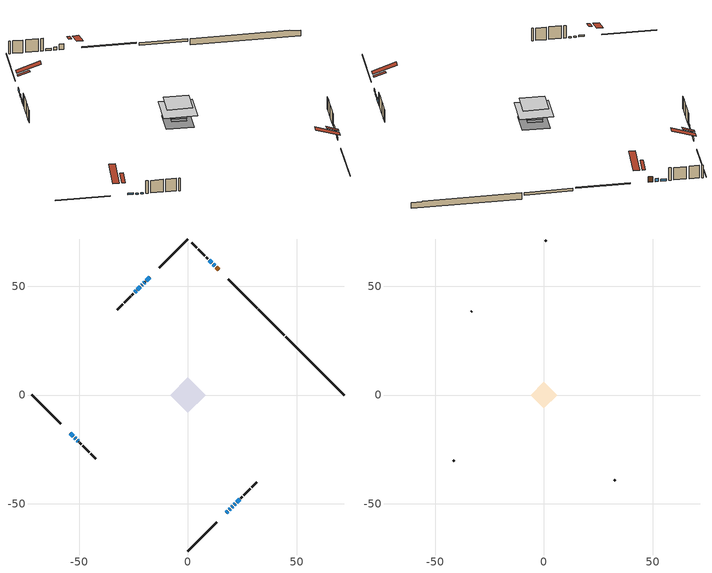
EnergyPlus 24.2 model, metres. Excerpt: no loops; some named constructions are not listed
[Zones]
conditioned space
 floor adiabatic (Floor2 construction): -3.55,0 0,3.55 3.55,0 0,-3.55 z0.35
 floor adiabatic (AdiabaticFloorConstruction): -8.25,0 0,8.25 8.25,0 0,-8.25 z2.79
 floor foundation (Slab1 construction): -6.71,0.05 -0.05,6.71 6.71,-0.05 0.05,-6.71 z-2.13
 floor foundation (Slab2 construction): -3.55,0 0,3.55 3.55,0 0,-3.55 z-0.65
 wall outside (RimJoist1 construction): 0,-71.76 13.33,-58.44 / -71.76,0 -58.44,-13.33 / 0,71.76 -13.33,58.44 / 31.76,40.01 18.43,53.34 z0.35:0.65
 wall outside (AdiabaticWallConstruction 1): 14.09,57.68 12.96,58.8 z0.35:2.38
 wall outside (AdiabaticWallConstruction): 17.67,-54.1 18.26,-53.5 / -20.99,50.77 -21.29,50.47 z0.35:1.57; -54.1,-17.67 -52.8,-18.96 / 10.97,60.8 9.67,62.09 z0.35:1.04; 12.31,59.46 11.62,60.14 / -17.67,54.1 -19.13,52.64 z0.35:1.49; 18.92,-52.85 19.4,-52.36 / 20.06,-51.71 20.55,-51.22 z0.35:1.27; -52.15,-19.62 -51.59,-20.18 / -19.78,51.98 -20.34,51.42 / 21.2,-50.56 21.76,-50 / -50.93,-20.83 -50.37,-21.39 z0.35:0.71; -21.95,49.82 -23.24,48.52 z0.35:1.09; -23.9,47.87 -24.55,47.22 / 22.42,-49.35 23.71,-48.06 z0.35:1.72
 wall outside (Wall1 construction): 24.37,-47.4 24.93,-46.83 / -49.72,-22.05 -49.15,-22.61 / -25.2,46.56 -25.77,46 / 9.02,62.75 8.45,63.31 z0.35:5.23
 wall outside (Wall2 construction): 25.59,-46.18 28.59,-43.18 / -48.5,-23.27 -45.5,-26.27 / -26.42,45.34 -29.42,42.34 / 7.8,63.97 4.8,66.97 z0.35:5.23
 wall outside (Wall3 construction): 29.24,-42.52 31.71,-40.06 / -44.84,-26.93 -42.38,-29.39 / -30.08,41.68 -32.54,39.22 / 4.14,67.63 1.68,70.09 z0.35:5.23
 wall foundation (FoundationWall1 construction): 44.92,26.84,-2.13 44.92,26.84,0.31 69.08,2.68,0.31 69.08,2.68,0.09 71.76,0,0.09 71.76,0,-2.13
 wall foundation (FoundationWall2 construction): 44.27,27.5 32.41,39.35 z-0.65:0.35
 window (WindowConstruction 10): 17.67,-54.09 18.26,-53.5 z0.35:1.57
 window (WindowConstruction 4): -54.09,-17.67 -52.8,-18.96 z0.35:1.04
 window (WindowConstruction 5): 12.31,59.46 11.62,60.14 z0.35:1.49
 window (WindowConstruction 6): -17.67,54.09 -19.13,52.64 z0.35:1.49
 window (WindowConstruction 7): 18.92,-52.85 19.4,-52.36 z0.35:1.26
 window (WindowConstruction 8): 20.06,-51.7 20.55,-51.22 z0.35:1.26
 window (WindowConstruction 9): -52.14,-19.62 -51.59,-20.18 z0.35:0.71
 window (WindowConstruction 12): -19.78,51.98 -20.34,51.43 z0.35:0.71
 window (WindowConstruction 13): 21.2,-50.56 21.76,-50.01 z0.35:0.71
 window (WindowConstruction 14): -50.93,-20.83 -50.37,-21.39 z0.35:0.71
 window (WindowConstruction 11): -21,50.77 -21.29,50.47 z0.35:1.57
 window (WindowConstruction): 10.97,60.8 9.67,62.09 z0.35:1.04
 window (WindowConstruction 1): -21.95,49.82 -23.24,48.52 z0.35:1.09
 window (WindowConstruction 2): -23.9,47.87 -24.55,47.22 z0.35:1.72
 window (WindowConstruction 3): 22.42,-49.35 23.71,-48.06 z0.35:1.72
 door (Door): 14.09,57.68 12.96,58.8 z0.35:2.38
 ceiling adiabatic (AdiabaticFloorConstruction): 0,-8.25 8.25,0 0,8.25 -8.25,0 z2.79
 roof outside (Roof2 construction): 17.01,-54.75,5.23 14.01,-51.75,6.64 13.22,-52.54,6.64 16.22,-55.54,5.23; -54.75,-17.01,5.23 -51.75,-14.01,6.64 -52.54,-13.22,6.64 -55.54,-16.22,5.23; -17.01,54.75,5.23 -14.01,51.75,6.64 -13.22,52.54,6.64 -16.22,55.54,5.23; 14.74,57.02,5.23 11.74,54.02,6.64 12.53,53.23,6.64 15.53,56.23,5.23
attic - vented
 floor to conditioned space (Floor1 construction Reversed): -6.16,0 0,6.16 6.16,0 0,-6.16 z5.23
 wall outside (Wall4 construction): 32.36,-39.4 32.73,-39.04 / -41.72,-30.05 -41.36,-30.41 / -33.2,38.56 -33.56,38.2 / 1.02,70.75 0.66,71.11 z0.35:5.23
 roof outside (Roof1 construction): 15.57,-56.2,5.23 9.56,-50.2,8.06 7.98,-51.78,8.06 13.98,-57.78,5.23; -56.2,-15.57,5.23 -50.2,-9.56,8.06 -51.78,-7.98,8.06 -57.78,-13.98,5.23; -15.57,56.2,5.23 -9.56,50.2,8.06 -7.98,51.78,8.06 -13.98,57.78,5.23; 16.19,55.57,5.23 10.19,49.57,8.06 11.77,47.99,8.06 17.77,53.99,5.23
[Material] Roughness=Rough; Thermal Absorptance=0.9
Name | Thickness {m} | Conductivity {W/m-K} | Density {kg/m3} | Specific Heat {J/kg-K} | Solar Absorptance | Visible Absorptance
ceiling loosefill ins | 0.0846667 | 0.0480833 | 16.02 | 1046.75 | 0.7 | 0.7
ceiling stud and cavity | 0.1397 | 0.0974658 | 65.682 | 1177.47 | 0.7 | 0.7
gypsum board | 0.0127 | 0.160291 | 801 | 837.4 | 0.6 | 0.6
[Construction]
Floor1 construction: ceiling loosefill ins, ceiling stud and cavity, gypsum board
[EnergyManagementSystem:Program]
infil_program: Set p_m = 0.14; Set p_s = 0.22; Set s_m = 270; Set s_s = 370; Set z_m = 9.99744; Set z_s = 4.537352062373511; Set f_t = (((s_m/z_m)^p_m)*((z_s/s_s)^p_s)); Set Tdiff = tin_s-tout_s; Set dT = @Abs Tdiff; Set c = 0.0892; Set Cs = 0.0857; Set Cw = 0.1415; Set n = 0.65; Set sft = (f_t*0.54); Set temp1 = ((c*Cw)*((sft*site_vw_s)^(2*n)))^2; Set Qinf = (((c*Cs*(dT^n))^2)+temp1)^0.5; Set Qinf = (@Max Qinf 0); Set mech_vent_house_fan_sensible_load_act = 0.0; Set mech_vent_house_fan_latent_load_act = 0.0; Set OASupInPb = out_pb_s; Set OASupInTemp = tout_s; Set OASupInW = out_wt_s; Set OASupRho = (@RhoAirFnPbTdbW OASupInPb OASupInTemp OASupInW); Set OASupCp = (@CpAirFnW OASupInW); Set OASupInEnth = (@HFnTdbW OASupInTemp OASupInW); Set ZoneTemp = tin_s; Set ZoneW = win_s; Set ZoneCp = (@CpAirFnW ZoneW); Set ZoneAirEnth = (@HFnTdbW ZoneTemp ZoneW); Set mech_vent_house_fan_cfis_act = 0.0; Set QWHV_cfis_sup = 0.0; Set QWHV_cfis_suppl_sup = 0.0; Set QWHV_cfis_suppl_exh = 0.0; Set Qrange = 0; Set Qbath = 0; Set Qdryer = 0; Set Qdryer = Qdryer + 0.00308 * clothes_dryer_exhaust_0_sch_s; Set QWHV_sup = 0.0; Set QWHV_exh = 0.00033; Set Qsupply = QWHV_sup + QWHV_cfis_sup + QWHV_cfis_suppl_sup; Set Qexhaust = Qrange + Qbath + Qdryer + QWHV_exh + QWHV_cfis_suppl_exh; Set Qfan = (@Max Qexhaust Qsupply); Set Qducts = 0; If Qducts < 0; Set Qsupply = Qsupply - Qducts; Else; Set Qexhaust = Qexhaust + Qducts; EndIf; Set Qfan_with_ducts = (@Max Qexhaust Qsupply); Set Qimb = (@Abs (Qsupply - Qexhaust)); If Qinf + Qimb > 0; Set Qtot = Qfan_with_ducts + (Qinf^2) / (Qinf + Qimb); Else; Set Qtot = Qfan_with_ducts; EndIf; Set Qinf_adj = Qtot - Qfan; Set infil_flow_act = Qinf_adj; Set infil_program_Qinf = Qinf_adj; Set infil_program_Qfan = Qfan; Set Qload = Qfan; Set Effectiveness_Sens = 0.0; Set Effectiveness_Lat = 0.0; Set Fan_MFR = Qload * OASupRho; Set ZoneInEnth = OASupInEnth; Set ZoneInTemp = OASupInTemp; Set FanTotalToCond = Fan_MFR * (ZoneInEnth - ZoneAirEnth); Set FanSensToCond = Fan_MFR * ZoneCp * (ZoneInTemp - ZoneTemp); Set FanLatToCond = FanTotalToCond - FanSensToCond; Set mech_vent_house_fan_sensible_load_act = mech_vent_house_fan_sensible_load_act + FanSensToCond; Set mech_vent_house_fan_latent_load_act = mech_vent_house_fan_latent_load_act + FanLatToCond
water_heater_EC_adj: If WarmupFlag == 0; Set dhw_e_cons = water_heater_energy + water_heater_on_cycle_parasitic + water_heater_off_cycle_parasitic; Set water_heater_ec_adj_act = 0.0 * dhw_e_cons / 1; EndIf
[EnergyManagementSystem:ProgramCallingManager]
component_loads_program_calling_manager: EndOfZoneTimestepAfterZoneReporting; component_loads_program
fridge_schedule_program_calling_manager: BeginZoneTimestepAfterInitHeatBalance; fridge_schedule_program
furnace_supply_fan_disaggregate_program_calling_manager: EndOfSystemTimestepBeforeHVACReporting; furnace_supply_fan_disaggregate_program
infil_program_calling_manager: BeginZoneTimestepAfterInitHeatBalance; infil_program
natural_vent_program_calling_manager: BeginZoneTimestepAfterInitHeatBalance; natural_vent_program
total_airflows_program_calling_manager: EndOfZoneTimestepAfterZoneReporting; total_airflows_program
total_loads_program_calling_manager: EndOfZoneTimestepAfterZoneReporting; total_loads_program
unmet_hours_program_calling_manager: EndOfZoneTimestepBeforeZoneReporting; unmet_hours_program
water_heater_EC_adj_ProgramManager: EndOfSystemTimestepBeforeHVACReporting; water_heater_EC_adj
[EnergyManagementSystem:OutputVariable] Type of Data in Variable=Summed
Name | EMS Variable | Update Frequency | EMS Program or Subroutine | Units
furnace supply fan disaggregate htg primary | furnace_supply_fan_primary_htg | SystemTimestep | furnace_supply_fan_disaggregate_program | J
loads_htg_tot_peakload_outvar; loads_htg_tot_annual_outvar; Energy Management System Output Variable 1; Energy Management System Output Variable 45 | loads_htg_tot | ZoneTimestep | total_loads_program | J
loads_clg_tot_peakload_outvar; loads_clg_tot_annual_outvar; Energy Management System Output Variable 2; Energy Management System Output Variable 46 | loads_clg_tot | ZoneTimestep | total_loads_program | J
htg_unmet_hours_annual_outvar; Energy Management System Output Variable 3 | htg_unmet_hours | ZoneTimestep | unmet_hours_program | hr
clg_unmet_hours_annual_outvar; Energy Management System Output Variable 4 | clg_unmet_hours | ZoneTimestep | unmet_hours_program | hr
loads_htg_roofs_annual_outvar; Energy Management System Output Variable 5 | loads_htg_roofs | ZoneTimestep | component_loads_program | J
loads_htg_ceilings_annual_outvar; Energy Management System Output Variable 6 | loads_htg_ceilings | ZoneTimestep | component_loads_program | J
loads_htg_walls_annual_outvar; Energy Management System Output Variable 7 | loads_htg_walls | ZoneTimestep | component_loads_program | J
loads_htg_rim_joists_annual_outvar; Energy Management System Output Variable 8 | loads_htg_rim_joists | ZoneTimestep | component_loads_program | J
loads_htg_foundation_walls_annual_outvar; Energy Management System Output Variable 9 | loads_htg_foundation_walls | ZoneTimestep | component_loads_program | J
loads_htg_doors_annual_outvar; Energy Management System Output Variable 10 | loads_htg_doors | ZoneTimestep | component_loads_program | J
loads_htg_windows_conduction_annual_outvar; Energy Management System Output Variable 11 | loads_htg_windows_conduction | ZoneTimestep | component_loads_program | J
loads_htg_windows_solar_annual_outvar; Energy Management System Output Variable 12 | loads_htg_windows_solar | ZoneTimestep | component_loads_program | J
loads_htg_skylights_conduction_annual_outvar; Energy Management System Output Variable 13 | loads_htg_skylights_conduction | ZoneTimestep | component_loads_program | J
loads_htg_skylights_solar_annual_outvar; Energy Management System Output Variable 14 | loads_htg_skylights_solar | ZoneTimestep | component_loads_program | J
loads_htg_floors_annual_outvar; Energy Management System Output Variable 15 | loads_htg_floors | ZoneTimestep | component_loads_program | J
loads_htg_slabs_annual_outvar; Energy Management System Output Variable 16 | loads_htg_slabs | ZoneTimestep | component_loads_program | J
loads_htg_internal_mass_annual_outvar; Energy Management System Output Variable 17 | loads_htg_internal_mass | ZoneTimestep | component_loads_program | J
loads_htg_infil_annual_outvar; Energy Management System Output Variable 18 | loads_htg_infil | ZoneTimestep | component_loads_program | J
loads_htg_natvent_annual_outvar; Energy Management System Output Variable 19 | loads_htg_natvent | ZoneTimestep | component_loads_program | J
loads_htg_mechvent_annual_outvar; Energy Management System Output Variable 20 | loads_htg_mechvent | ZoneTimestep | component_loads_program | J
loads_htg_whf_annual_outvar; Energy Management System Output Variable 21 | loads_htg_whf | ZoneTimestep | component_loads_program | J
loads_htg_ducts_annual_outvar; Energy Management System Output Variable 22 | loads_htg_ducts | ZoneTimestep | component_loads_program | J
loads_htg_intgains_annual_outvar; Energy Management System Output Variable 23 | loads_htg_intgains | ZoneTimestep | component_loads_program | J
loads_htg_lighting_annual_outvar; Energy Management System Output Variable 24 | loads_htg_lighting | ZoneTimestep | component_loads_program | J
loads_clg_roofs_annual_outvar; Energy Management System Output Variable 25 | loads_clg_roofs | ZoneTimestep | component_loads_program | J
loads_clg_ceilings_annual_outvar; Energy Management System Output Variable 26 | loads_clg_ceilings | ZoneTimestep | component_loads_program | J
loads_clg_walls_annual_outvar; Energy Management System Output Variable 27 | loads_clg_walls | ZoneTimestep | component_loads_program | J
loads_clg_rim_joists_annual_outvar; Energy Management System Output Variable 28 | loads_clg_rim_joists | ZoneTimestep | component_loads_program | J
loads_clg_foundation_walls_annual_outvar; Energy Management System Output Variable 29 | loads_clg_foundation_walls | ZoneTimestep | component_loads_program | J
loads_clg_doors_annual_outvar; Energy Management System Output Variable 30 | loads_clg_doors | ZoneTimestep | component_loads_program | J
loads_clg_windows_conduction_annual_outvar; Energy Management System Output Variable 31 | loads_clg_windows_conduction | ZoneTimestep | component_loads_program | J
loads_clg_windows_solar_annual_outvar; Energy Management System Output Variable 32 | loads_clg_windows_solar | ZoneTimestep | component_loads_program | J
loads_clg_skylights_conduction_annual_outvar; Energy Management System Output Variable 33 | loads_clg_skylights_conduction | ZoneTimestep | component_loads_program | J
loads_clg_skylights_solar_annual_outvar; Energy Management System Output Variable 34 | loads_clg_skylights_solar | ZoneTimestep | component_loads_program | J
loads_clg_floors_annual_outvar; Energy Management System Output Variable 35 | loads_clg_floors | ZoneTimestep | component_loads_program | J
loads_clg_slabs_annual_outvar; Energy Management System Output Variable 36 | loads_clg_slabs | ZoneTimestep | component_loads_program | J
loads_clg_internal_mass_annual_outvar; Energy Management System Output Variable 37 | loads_clg_internal_mass | ZoneTimestep | component_loads_program | J
loads_clg_infil_annual_outvar; Energy Management System Output Variable 38 | loads_clg_infil | ZoneTimestep | component_loads_program | J
loads_clg_natvent_annual_outvar; Energy Management System Output Variable 39 | loads_clg_natvent | ZoneTimestep | component_loads_program | J
loads_clg_mechvent_annual_outvar; Energy Management System Output Variable 40 | loads_clg_mechvent | ZoneTimestep | component_loads_program | J
loads_clg_whf_annual_outvar; Energy Management System Output Variable 41 | loads_clg_whf | ZoneTimestep | component_loads_program | J
loads_clg_ducts_annual_outvar; Energy Management System Output Variable 42 | loads_clg_ducts | ZoneTimestep | component_loads_program | J
loads_clg_intgains_annual_outvar; Energy Management System Output Variable 43 | loads_clg_intgains | ZoneTimestep | component_loads_program | J
loads_clg_lighting_annual_outvar; Energy Management System Output Variable 44 | loads_clg_lighting | ZoneTimestep | component_loads_program | J
[Schedule:Day:Interval]
interior lighting schedule day: No, 01:00, 0.108182, 04:00, 0.0901515, 05:00, 0.0991667, 06:00, 0.162273, 07:00, 0.270455, 08:00, 0.342576, 10:00, 0.369621, 11:00, 0.351591, 12:00, 0.333561, 13:00, 0.324545, 14:00, 0.31553, 15:00, 0.333561, 16:00, 0.369621, 17:00, 0.450758, 18:00, 0.585985, 19:00, 0.775303, 20:00, 0.955606, 21:00, 0.991667, 22:00, 0.712197, 23:00, 0.360606, 24:00, 0.162273
interior lighting schedule day 1: No, 01:00, 0.100909, 04:00, 0.0840909, 05:00, 0.0925, 06:00, 0.151364, 07:00, 0.252273, 08:00, 0.319545, 10:00, 0.344773, 11:00, 0.327955, 12:00, 0.311136, 13:00, 0.302727, 14:00, 0.294318, 15:00, 0.311136, 16:00, 0.344773, 17:00, 0.420455, 18:00, 0.546591, 19:00, 0.723182, 20:00, 0.891364, 21:00, 0.925, 22:00, 0.664318, 23:00, 0.336364, 24:00, 0.151364
interior lighting schedule day 2: No, 01:00, 0.0927273, 04:00, 0.0772727, 05:00, 0.085, 06:00, 0.139091, 07:00, 0.231818, 08:00, 0.293636, 10:00, 0.316818, 11:00, 0.301364, 12:00, 0.285909, 13:00, 0.278182, 14:00, 0.270455, 15:00, 0.285909, 16:00, 0.316818, 17:00, 0.386364, 18:00, 0.502273, 19:00, 0.664545, 20:00, 0.819091, 21:00, 0.85, 22:00, 0.610455, 23:00, 0.309091, 24:00, 0.139091
interior lighting schedule day 3: No, 01:00, 0.0845455, 04:00, 0.0704545, 05:00, 0.0775, 06:00, 0.126818, 07:00, 0.211364, 08:00, 0.267727, 10:00, 0.288864, 11:00, 0.274773, 12:00, 0.260682, 13:00, 0.253636, 14:00, 0.246591, 15:00, 0.260682, 16:00, 0.288864, 17:00, 0.352273, 18:00, 0.457955, 19:00, 0.605909, 20:00, 0.746818, 21:00, 0.775, 22:00, 0.556591, 23:00, 0.281818, 24:00, 0.126818
interior lighting schedule day 4: No, 01:00, 0.0763636, 04:00, 0.0636364, 05:00, 0.07, 06:00, 0.114545, 07:00, 0.190909, 08:00, 0.241818, 10:00, 0.260909, 11:00, 0.248182, 12:00, 0.235455, 13:00, 0.229091, 14:00, 0.222727, 15:00, 0.235455, 16:00, 0.260909, 17:00, 0.318182, 18:00, 0.413636, 19:00, 0.547273, 20:00, 0.674545, 21:00, 0.7, 22:00, 0.502727, 23:00, 0.254545, 24:00, 0.114545
interior lighting schedule day 5: No, 01:00, 0.0727273, 04:00, 0.0606061, 05:00, 0.0666667, 06:00, 0.109091, 07:00, 0.181818, 08:00, 0.230303, 10:00, 0.248485, 11:00, 0.236364, 12:00, 0.224242, 13:00, 0.218182, 14:00, 0.212121, 15:00, 0.224242, 16:00, 0.248485, 17:00, 0.30303, 18:00, 0.393939, 19:00, 0.521212, 20:00, 0.642424, 21:00, 0.666667, 22:00, 0.478788, 23:00, 0.242424, 24:00, 0.109091
interior lighting schedule day 6: No, 01:00, 0.0745455, 04:00, 0.0621212, 05:00, 0.0683333, 06:00, 0.111818, 07:00, 0.186364, 08:00, 0.236061, 10:00, 0.254697, 11:00, 0.242273, 12:00, 0.229848, 13:00, 0.223636, 14:00, 0.217424, 15:00, 0.229848, 16:00, 0.254697, 17:00, 0.310606, 18:00, 0.403788, 19:00, 0.534242, 20:00, 0.658485, 21:00, 0.683333, 22:00, 0.490758, 23:00, 0.248485, 24:00, 0.111818
interior lighting schedule day 7: No, 01:00, 0.08, 04:00, 0.0666667, 05:00, 0.0733333, 06:00, 0.12, 07:00, 0.2, 08:00, 0.253333, 10:00, 0.273333, 11:00, 0.26, 12:00, 0.246667, 13:00, 0.24, 14:00, 0.233333, 15:00, 0.246667, 16:00, 0.273333, 17:00, 0.333333, 18:00, 0.433333, 19:00, 0.573333, 20:00, 0.706667, 21:00, 0.733333, 22:00, 0.526667, 23:00, 0.266667, 24:00, 0.12
interior lighting schedule day 8: No, 01:00, 0.0890909, 04:00, 0.0742424, 05:00, 0.0816667, 06:00, 0.133636, 07:00, 0.222727, 08:00, 0.282121, 10:00, 0.304394, 11:00, 0.289545, 12:00, 0.274697, 13:00, 0.267273, 14:00, 0.259848, 15:00, 0.274697, 16:00, 0.304394, 17:00, 0.371212, 18:00, 0.482576, 19:00, 0.638485, 20:00, 0.78697, 21:00, 0.816667, 22:00, 0.586515, 23:00, 0.29697, 24:00, 0.133636
interior lighting schedule day 9: No, 01:00, 0.0972727, 04:00, 0.0810606, 05:00, 0.0891667, 06:00, 0.145909, 07:00, 0.243182, 08:00, 0.30803, 10:00, 0.332348, 11:00, 0.316136, 12:00, 0.299924, 13:00, 0.291818, 14:00, 0.283712, 15:00, 0.299924, 16:00, 0.332348, 17:00, 0.405303, 18:00, 0.526894, 19:00, 0.697121, 20:00, 0.859242, 21:00, 0.891667, 22:00, 0.640379, 23:00, 0.324242, 24:00, 0.145909
interior lighting schedule day 10: No, 01:00, 0.105455, 04:00, 0.0878788, 05:00, 0.0966667, 06:00, 0.158182, 07:00, 0.263636, 08:00, 0.333939, 10:00, 0.360303, 11:00, 0.342727, 12:00, 0.325152, 13:00, 0.316364, 14:00, 0.307576, 15:00, 0.325152, 16:00, 0.360303, 17:00, 0.439394, 18:00, 0.571212, 19:00, 0.755758, 20:00, 0.931515, 21:00, 0.966667, 22:00, 0.694242, 23:00, 0.351515, 24:00, 0.158182
interior lighting schedule day 11: No, 01:00, 0.109091, 04:00, 0.0909091, 05:00, 0.1, 06:00, 0.163636, 07:00, 0.272727, 08:00, 0.345455, 10:00, 0.372727, 11:00, 0.354545, 12:00, 0.336364, 13:00, 0.327273, 14:00, 0.318182, 15:00, 0.336364, 16:00, 0.372727, 17:00, 0.454545, 18:00, 0.590909, 19:00, 0.781818, 20:00, 0.963636, 21:00, 1, 22:00, 0.718182, 23:00, 0.363636, 24:00, 0.163636
interior lighting schedule default day; occupants schedule default day; clothes dryer schedule default day; cooking range schedule default day; misc plug loads schedule default day; general water use schedule default day; clothes dryer exhaust 0 schedule default day; cooling season schedule day; cooling season schedule day 2; cooling season schedule default day; exterior lighting schedule default day; natural vent schedule default day: No, 24:00, 0
occupants schedule day: No, 05:00, 0.426829, 06:00, 0.719512, 07:00, 1, 08:00, 0.670732, 09:00, 0.329268, 14:00, 0.170732, 15:00, 0.231707, 16:00, 0.329268, 17:00, 0.5, 18:00, 0.670732, 19:00, 0.829268, 21:00, 1, 22:00, 0.853659, 23:00, 0.646341, 24:00, 0.426829
clothes dryer schedule day; clothes dryer exhaust 0 schedule day: No, 01:00, 0.123457, 02:00, 0.0740741, 03:00, 0.0493827, 04:00, 0.0246914, 05:00, 0.0493827, 06:00, 0.0740741, 07:00, 0.197531, 08:00, 0.395062, 09:00, 0.592593, 10:00, 0.839506, 11:00, 0.962963, 12:00, 1, 13:00, 0.91358, 14:00, 0.82716, 15:00, 0.716049, 16:00, 0.753086, 17:00, 0.679012, 18:00, 0.666667, 20:00, 0.62963, 21:00, 0.641975, 22:00, 0.666667, 23:00, 0.54321, 24:00, 0.296296
cooking range schedule day: No, 05:00, 0.0597015, 06:00, 0.11194, 07:00, 0.171642, 08:00, 0.291045, 11:00, 0.343284, 12:00, 0.402985, 13:00, 0.462687, 14:00, 0.343284, 15:00, 0.291045, 16:00, 0.402985, 17:00, 0.567164, 18:00, 1, 19:00, 0.850746, 20:00, 0.432836, 21:00, 0.291045, 22:00, 0.231343, 23:00, 0.171642, 24:00, 0.11194
misc plug loads schedule day: No, 06:00, 0.705882, 07:00, 0.745098, 08:00, 0.803922, 15:00, 0.823529, 16:00, 0.862745, 17:00, 0.921569, 18:00, 0.980392, 19:00, 1, 20:00, 0.980392, 21:00, 0.941176, 22:00, 0.862745, 23:00, 0.784314, 24:00, 0.72549
general water use schedule day: No, 01:00, 0.315068, 03:00, 0.287671, 04:00, 0.342466, 05:00, 0.369863, 06:00, 0.520548, 07:00, 0.60274, 08:00, 0.534247, 10:00, 0.506849, 11:00, 0.465753, 14:00, 0.479452, 15:00, 0.534247, 16:00, 0.589041, 17:00, 0.69863, 18:00, 0.876712, 19:00, 0.890411, 20:00, 0.986301, 21:00, 1, 22:00, 0.863014, 23:00, 0.616438, 24:00, 0.465753
cooling season schedule day 1: No, 24:00, 1
exterior lighting schedule day: No, 01:00, 0.566667, 03:00, 0.524167, 05:00, 0.495833, 06:00, 0.5525, 07:00, 0.623333, 08:00, 0.580833, 09:00, 0.439167, 10:00, 0.354167, 12:00, 0.34, 13:00, 0.354167, 14:00, 0.396667, 15:00, 0.425, 16:00, 0.495833, 17:00, 0.623333, 18:00, 0.793333, 19:00, 0.906667, 20:00, 0.963333, 21:00, 0.991667, 22:00, 0.920833, 23:00, 0.793333, 24:00, 0.665833
exterior lighting schedule day 1: No, 01:00, 0.528571, 03:00, 0.488929, 05:00, 0.4625, 06:00, 0.515357, 07:00, 0.581429, 08:00, 0.541786, 09:00, 0.409643, 10:00, 0.330357, 12:00, 0.317143, 13:00, 0.330357, 14:00, 0.37, 15:00, 0.396429, 16:00, 0.4625, 17:00, 0.581429, 18:00, 0.74, 19:00, 0.845714, 20:00, 0.898571, 21:00, 0.925, 22:00, 0.858929, 23:00, 0.74, 24:00, 0.621071
exterior lighting schedule day 10: No, 01:00, 0.552381, 03:00, 0.510952, 05:00, 0.483333, 06:00, 0.538571, 07:00, 0.607619, 08:00, 0.56619, 09:00, 0.428095, 10:00, 0.345238, 12:00, 0.331429, 13:00, 0.345238, 14:00, 0.386667, 15:00, 0.414286, 16:00, 0.483333, 17:00, 0.607619, 18:00, 0.773333, 19:00, 0.88381, 20:00, 0.939048, 21:00, 0.966667, 22:00, 0.897619, 23:00, 0.773333, 24:00, 0.649048
exterior lighting schedule day 11: No, 01:00, 0.571429, 03:00, 0.528571, 05:00, 0.5, 06:00, 0.557143, 07:00, 0.628571, 08:00, 0.585714, 09:00, 0.442857, 10:00, 0.357143, 12:00, 0.342857, 13:00, 0.357143, 14:00, 0.4, 15:00, 0.428571, 16:00, 0.5, 17:00, 0.628571, 18:00, 0.8, 19:00, 0.914286, 20:00, 0.971429, 21:00, 1, 22:00, 0.928571, 23:00, 0.8, 24:00, 0.671429
exterior lighting schedule day 2: No, 01:00, 0.485714, 03:00, 0.449286, 05:00, 0.425, 06:00, 0.473571, 07:00, 0.534286, 08:00, 0.497857, 09:00, 0.376429, 10:00, 0.303571, 12:00, 0.291429, 13:00, 0.303571, 14:00, 0.34, 15:00, 0.364286, 16:00, 0.425, 17:00, 0.534286, 18:00, 0.68, 19:00, 0.777143, 20:00, 0.825714, 21:00, 0.85, 22:00, 0.789286, 23:00, 0.68, 24:00, 0.570714
exterior lighting schedule day 3: No, 01:00, 0.442857, 03:00, 0.409643, 05:00, 0.3875, 06:00, 0.431786, 07:00, 0.487143, 08:00, 0.453929, 09:00, 0.343214, 10:00, 0.276786, 12:00, 0.265714, 13:00, 0.276786, 14:00, 0.31, 15:00, 0.332143, 16:00, 0.3875, 17:00, 0.487143, 18:00, 0.62, 19:00, 0.708571, 20:00, 0.752857, 21:00, 0.775, 22:00, 0.719643, 23:00, 0.62, 24:00, 0.520357
exterior lighting schedule day 4: No, 01:00, 0.4, 03:00, 0.37, 05:00, 0.35, 06:00, 0.39, 07:00, 0.44, 08:00, 0.41, 09:00, 0.31, 10:00, 0.25, 12:00, 0.24, 13:00, 0.25, 14:00, 0.28, 15:00, 0.3, 16:00, 0.35, 17:00, 0.44, 18:00, 0.56, 19:00, 0.64, 20:00, 0.68, 21:00, 0.7, 22:00, 0.65, 23:00, 0.56, 24:00, 0.47
exterior lighting schedule day 5: No, 01:00, 0.380952, 03:00, 0.352381, 05:00, 0.333333, 06:00, 0.371429, 07:00, 0.419048, 08:00, 0.390476, 09:00, 0.295238, 10:00, 0.238095, 12:00, 0.228571, 13:00, 0.238095, 14:00, 0.266667, 15:00, 0.285714, 16:00, 0.333333, 17:00, 0.419048, 18:00, 0.533333, 19:00, 0.609524, 20:00, 0.647619, 21:00, 0.666667, 22:00, 0.619048, 23:00, 0.533333, 24:00, 0.447619
exterior lighting schedule day 6: No, 01:00, 0.390476, 03:00, 0.36119, 05:00, 0.341667, 06:00, 0.380714, 07:00, 0.429524, 08:00, 0.400238, 09:00, 0.302619, 10:00, 0.244048, 12:00, 0.234286, 13:00, 0.244048, 14:00, 0.273333, 15:00, 0.292857, 16:00, 0.341667, 17:00, 0.429524, 18:00, 0.546667, 19:00, 0.624762, 20:00, 0.66381, 21:00, 0.683333, 22:00, 0.634524, 23:00, 0.546667, 24:00, 0.45881
exterior lighting schedule day 7: No, 01:00, 0.419048, 03:00, 0.387619, 05:00, 0.366667, 06:00, 0.408571, 07:00, 0.460952, 08:00, 0.429524, 09:00, 0.324762, 10:00, 0.261905, 12:00, 0.251429, 13:00, 0.261905, 14:00, 0.293333, 15:00, 0.314286, 16:00, 0.366667, 17:00, 0.460952, 18:00, 0.586667, 19:00, 0.670476, 20:00, 0.712381, 21:00, 0.733333, 22:00, 0.680952, 23:00, 0.586667, 24:00, 0.492381
exterior lighting schedule day 8: No, 01:00, 0.466667, 03:00, 0.431667, 05:00, 0.408333, 06:00, 0.455, 07:00, 0.513333, 08:00, 0.478333, 09:00, 0.361667, 10:00, 0.291667, 12:00, 0.28, 13:00, 0.291667, 14:00, 0.326667, 15:00, 0.35, 16:00, 0.408333, 17:00, 0.513333, 18:00, 0.653333, 19:00, 0.746667, 20:00, 0.793333, 21:00, 0.816667, 22:00, 0.758333, 23:00, 0.653333, 24:00, 0.548333
exterior lighting schedule day 9: No, 01:00, 0.509524, 03:00, 0.47131, 05:00, 0.445833, 06:00, 0.496786, 07:00, 0.560476, 08:00, 0.522262, 09:00, 0.394881, 10:00, 0.318452, 12:00, 0.305714, 13:00, 0.318452, 14:00, 0.356667, 15:00, 0.382143, 16:00, 0.445833, 17:00, 0.560476, 18:00, 0.713333, 19:00, 0.815238, 20:00, 0.86619, 21:00, 0.891667, 22:00, 0.827976, 23:00, 0.713333, 24:00, 0.59869
[Schedule:Week:Daily]
clothes dryer exhaust 0 schedule Week Rule - Jan1-Dec31: clothes dryer exhaust 0 schedule day, clothes dryer exhaust 0 schedule day, clothes dryer exhaust 0 schedule day, clothes dryer exhaust 0 schedule day, clothes dryer exhaust 0 schedule day, clothes dryer exhaust 0 schedule day, clothes dryer exhaust 0 schedule day, clothes dryer exhaust 0 schedule default day, clothes dryer exhaust 0 schedule default day, clothes dryer exhaust 0 schedule default day, clothes dryer exhaust 0 schedule default day, clothes dryer exhaust 0 schedule default day
cooling season schedule Week Rule - Jan1-May26: cooling season schedule day, cooling season schedule day, cooling season schedule day, cooling season schedule day, cooling season schedule day, cooling season schedule day, cooling season schedule day, cooling season schedule default day, cooling season schedule default day, cooling season schedule default day, cooling season schedule default day, cooling season schedule default day
cooling season schedule Week Rule - May27-Jun2: cooling season schedule day, cooling season schedule day, cooling season schedule day, cooling season schedule day, cooling season schedule day, cooling season schedule day 1, cooling season schedule day 1, cooling season schedule default day, cooling season schedule default day, cooling season schedule default day, cooling season schedule default day, cooling season schedule default day
cooling season schedule Week Rule - Jun3-Aug25: cooling season schedule day 1, cooling season schedule day 1, cooling season schedule day 1, cooling season schedule day 1, cooling season schedule day 1, cooling season schedule day 1, cooling season schedule day 1, cooling season schedule default day, cooling season schedule default day, cooling season schedule default day, cooling season schedule default day, cooling season schedule default day
cooling season schedule Week Rule - Aug26-Sep1: cooling season schedule day 1, cooling season schedule day 1, cooling season schedule day 1, cooling season schedule day 1, cooling season schedule day 1, cooling season schedule day 1, cooling season schedule day 2, cooling season schedule default day, cooling season schedule default day, cooling season schedule default day, cooling season schedule default day, cooling season schedule default day
cooling season schedule Week Rule - Sep2-Dec31: cooling season schedule day 2, cooling season schedule day 2, cooling season schedule day 2, cooling season schedule day 2, cooling season schedule day 2, cooling season schedule day 2, cooling season schedule day 2, cooling season schedule default day, cooling season schedule default day, cooling season schedule default day, cooling season schedule default day, cooling season schedule default day
exterior lighting schedule Week Rule - Oct7-Oct27: exterior lighting schedule day 9, exterior lighting schedule day 9, exterior lighting schedule day 9, exterior lighting schedule day 9, exterior lighting schedule day 9, exterior lighting schedule day 9, exterior lighting schedule day 9, exterior lighting schedule default day, exterior lighting schedule default day, exterior lighting schedule default day, exterior lighting schedule default day, exterior lighting schedule default day
exterior lighting schedule Week Rule - Oct28-Nov3: exterior lighting schedule day 9, exterior lighting schedule day 9, exterior lighting schedule day 9, exterior lighting schedule day 9, exterior lighting schedule day 10, exterior lighting schedule day 10, exterior lighting schedule day 10, exterior lighting schedule default day, exterior lighting schedule default day, exterior lighting schedule default day, exterior lighting schedule default day, exterior lighting schedule default day
exterior lighting schedule Week Rule - Nov4-Nov24: exterior lighting schedule day 10, exterior lighting schedule day 10, exterior lighting schedule day 10, exterior lighting schedule day 10, exterior lighting schedule day 10, exterior lighting schedule day 10, exterior lighting schedule day 10, exterior lighting schedule default day, exterior lighting schedule default day, exterior lighting schedule default day, exterior lighting schedule default day, exterior lighting schedule default day
exterior lighting schedule Week Rule - Nov25-Dec1: exterior lighting schedule day 10, exterior lighting schedule day 10, exterior lighting schedule day 10, exterior lighting schedule day 10, exterior lighting schedule day 10, exterior lighting schedule day 10, exterior lighting schedule day 11, exterior lighting schedule default day, exterior lighting schedule default day, exterior lighting schedule default day, exterior lighting schedule default day, exterior lighting schedule default day
exterior lighting schedule Week Rule - Dec2-Dec31: exterior lighting schedule day 11, exterior lighting schedule day 11, exterior lighting schedule day 11, exterior lighting schedule day 11, exterior lighting schedule day 11, exterior lighting schedule day 11, exterior lighting schedule day 11, exterior lighting schedule default day, exterior lighting schedule default day, exterior lighting schedule default day, exterior lighting schedule default day, exterior lighting schedule default day
natural vent schedule Week Rule - Jan1-Dec31: natural vent schedule default day, natural vent schedule default day, natural vent schedule default day, natural vent schedule default day, natural vent schedule default day, natural vent schedule default day, natural vent schedule default day, natural vent schedule default day, natural vent schedule default day, natural vent schedule default day, natural vent schedule default day, natural vent schedule default day
[Schedule:Year]
clothes dryer exhaust 0 schedule: clothes dryer exhaust 0 schedule Week Rule - Jan1-Dec31, 1, 1, 12, 31
cooling season schedule: cooling season schedule Week Rule - Jan1-May26, 1, 1, 5, 26, cooling season schedule Week Rule - May27-Jun2, 5, 27, 6, 2, cooling season schedule Week Rule - Jun3-Aug25, 6, 3, 8, 25, cooling season schedule Week Rule - Aug26-Sep1, 8, 26, 9, 1, cooling season schedule Week Rule - Sep2-Dec31, 9, 2, 12, 31
natural vent schedule: natural vent schedule Week Rule - Jan1-Dec31, 1, 1, 12, 31
